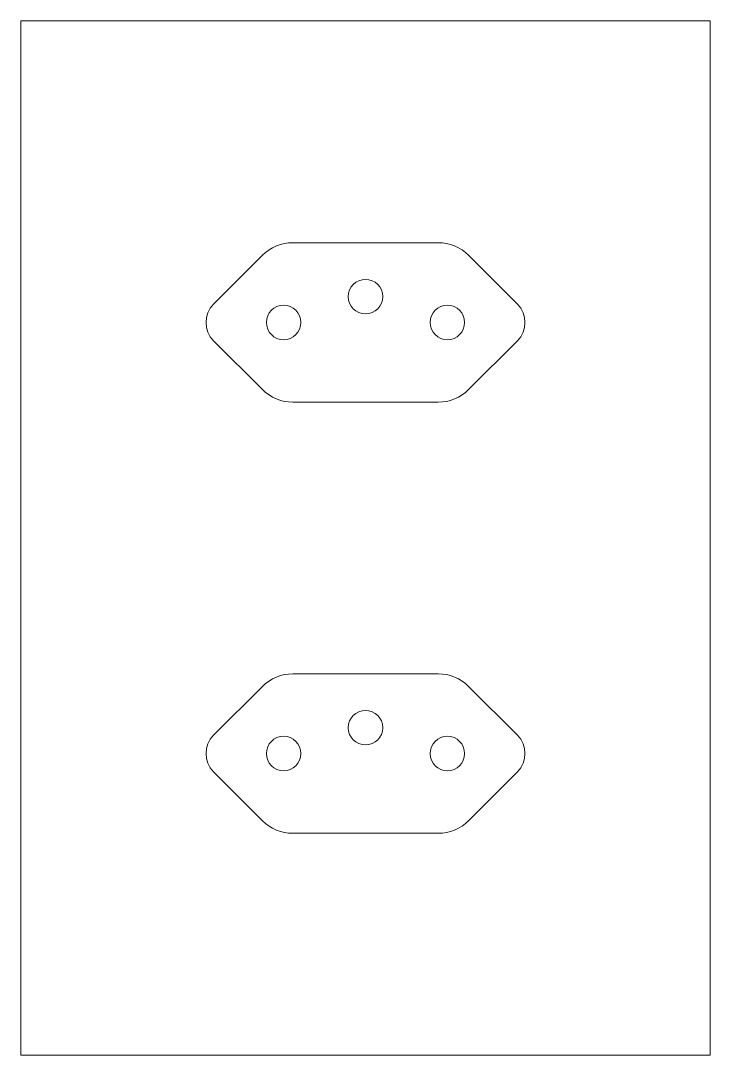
# Model space of a CAD drawing. Header units: millimetres. Extents: x -13140 to 14823, y 100 to 6213.
# Drawn here: x -11639.7 to -11559.7, y 840 to 960 of the extents above; entities that cross this region are included whole.
import ezdxf

# ---------------------------------------------------------------- set-up
doc = ezdxf.new("R2010")
doc.units = ezdxf.units.MM
doc.layers.add('E-ELEC-FIXT', color=91, linetype='Continuous', lineweight=9)

# ---------------------------------------------------------------- blocks, each defined once
blk = doc.blocks.new('CRT_Tomadas e Interruptores - Tomada 10A 2s-4754221-ELEVAÇÃO 1 SUÍTE')
at = {"layer": 'E-ELEC-FIXT'}
for p, q in [((-11559.65, 960), (-11639.65, 960)), ((-11639.65, 960), (-11639.65, 840)), ((-11559.65, 840), (-11559.65, 960)), ((-11608.07, 934.25), (-11591.23, 934.25)), ((-11617.27, 927.12), (-11611.61, 932.79)), ((-11587.69, 932.79), (-11582.03, 927.12)), ((-11611.61, 917.21), (-11617.27, 922.88)), ((-11582.03, 922.88), (-11587.69, 917.21)), ((-11591.23, 915.75), (-11608.07, 915.75)), ((-11608.07, 884.25), (-11591.23, 884.25)), ((-11617.27, 877.12), (-11611.61, 882.79)), ((-11587.69, 882.79), (-11582.03, 877.12)), ((-11611.61, 867.21), (-11617.27, 872.88)), ((-11582.03, 872.88), (-11587.69, 867.21)), ((-11591.23, 865.75), (-11608.07, 865.75)), ((-11639.65, 840), (-11559.65, 840))]:
    blk.add_line(p, q, dxfattribs=at)
for centre, radius, start, end in [((-11608.07, 929.25), 5, 90, 135), ((-11591.23, 929.25), 5, 45, 90), ((-11599.65, 928), 2, 0, 180), ((-11599.65, 928), 2, 180, 0), ((-11615.15, 925), 3, 135, 225), ((-11609.15, 925), 2, 0, 180), ((-11590.15, 925), 2, 0, 180), ((-11584.15, 925), 3, 315, 45), ((-11609.15, 925), 2, 180, 0), ((-11590.15, 925), 2, 180, 0), ((-11608.07, 920.75), 5, 225, 270), ((-11591.23, 920.75), 5, 270, 315), ((-11608.07, 879.25), 5, 90, 135), ((-11591.23, 879.25), 5, 45, 90), ((-11599.65, 878), 2, 0, 180), ((-11599.65, 878), 2, 180, 0), ((-11615.15, 875), 3, 135, 225), ((-11609.15, 875), 2, 0, 180), ((-11590.15, 875), 2, 0, 180), ((-11584.15, 875), 3, 315, 45), ((-11609.15, 875), 2, 180, 0), ((-11590.15, 875), 2, 180, 0), ((-11608.07, 870.75), 5, 225, 270), ((-11591.23, 870.75), 5, 270, 315)]:
    blk.add_arc(centre, radius, start, end, dxfattribs=at)

msp = doc.modelspace()

# ---------------------------------------------------------------- block references
at = {"layer": 'E-ELEC-FIXT'}
msp.add_blockref('CRT_Tomadas e Interruptores - Tomada 10A 2s-4754221-ELEVAÇÃO 1 SUÍTE', (0, 0), dxfattribs=at)

doc.saveas('drawing.dxf')
